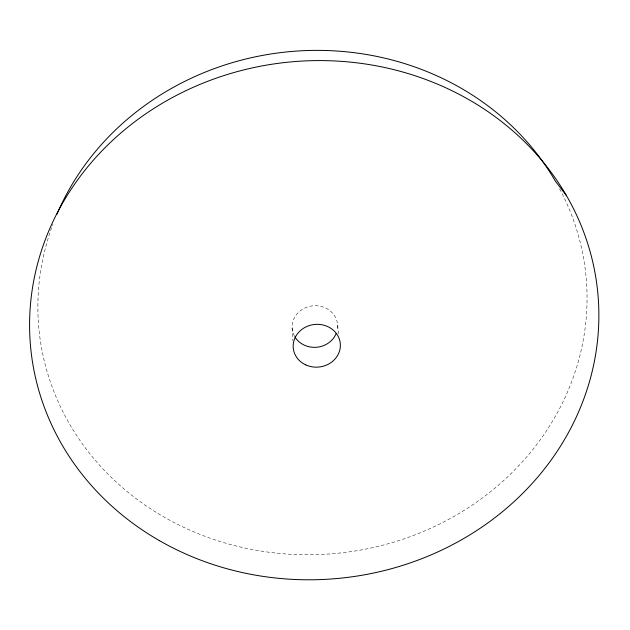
<?xml version="1.0" encoding="UTF-8"?>
<svg xmlns="http://www.w3.org/2000/svg" width="630" height="630" viewBox="0 0 630 630"><rect width="100%" height="100%" fill="white"/><g stroke="black" fill="none" stroke-linecap="round" stroke-linejoin="round"><path stroke-width="0.47" stroke-dasharray="3.15 2.36" d="M337.617 325.3L338.987 334.884M292.115 328.096L292.824 340.625M559.621 188.803A274.814 251.953 -5.7 0 1 328.624 554.03A274.814 251.953 -5.7 0 1 52.959 224.225M294.336 335.908A22.798 20.806 -5.7 0 1 312.26 305.889A22.798 20.806 -5.7 0 1 337.082 330.718"/><path stroke-width="0.94" d="M566.48 195.662L555.313 181.054A274.814 251.953 -5.7 0 0 297.336 51.038A274.814 251.953 -5.7 0 0 56.983 214.161M336.247 333.333A22.798 20.806 -5.7 0 1 316.473 347.272A22.798 20.806 -5.7 0 1 294.793 336.711M159.547 540.705A284.886 259.339 -5.7 0 0 598.5 328.569A284.886 259.339 -5.7 0 0 184.621 91.295A284.886 259.339 -5.7 0 0 159.547 540.705M305.802 364.904A23.625 21.396 -5.7 0 0 340.357 344.476A23.625 21.396 -5.7 0 0 304.164 327.868A23.625 21.396 -5.7 0 0 305.802 364.904"/></g></svg>
